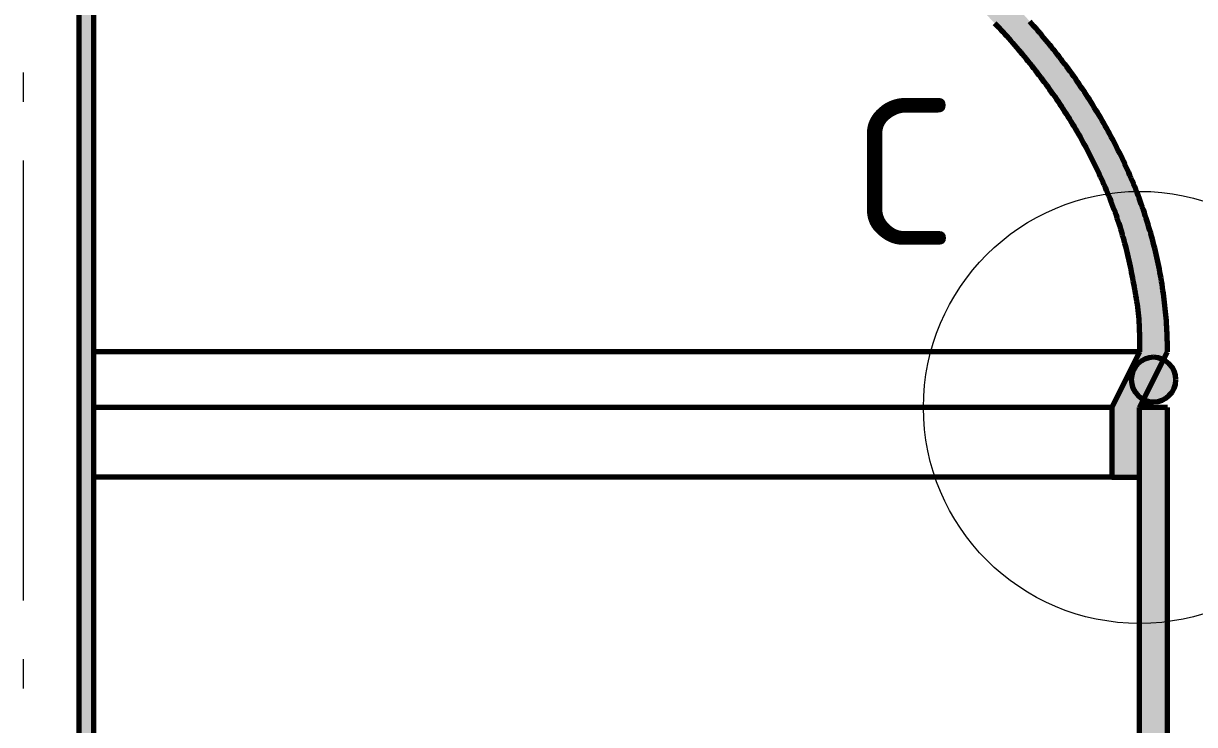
# Model space of a CAD drawing. Header units: millimetres. Extents: x 0 to 2382, y 0 to 420.
# Drawn here: x 764 to 803.92, y 260.74 to 284.65 of the extents above; entities that cross this region are included whole.
import ezdxf
from ezdxf.enums import TextEntityAlignment as Align

# ---------------------------------------------------------------- set-up
doc = ezdxf.new("R2010")
doc.units = ezdxf.units.MM
doc.linetypes.add('IRAM-F-TRAZO-PUNTO', pattern=[20, 15, -2, 1, -2])
for name, color, linetype, lineweight in [('01-VISIBLE', 7, 'CONTINUOUS', 70), ('03-EJE', 1, 'IRAM-F-TRAZO-PUNTO', 18), ('04-COTA', 3, 'CONTINUOUS', 18), ('05-RAYADO', 8, 'CONTINUOUS', 18), ('06-TEXTO', 7, 'CONTINUOUS', 25), ('08-FINA', 5, 'CONTINUOUS', 18)]:
    doc.layers.add(name, color=color, linetype=linetype, lineweight=lineweight)
doc.styles.add('ISO3098', font='isocpeur.ttf')
doc.dimstyles.new('FLAMA-IRAM', dxfattribs={"dimtxt": 3.5, "dimasz": 3.5, "dimexe": 2, "dimexo": 1.5, "dimgap": 1, "dimtad": 1, "dimdec": 1, "dimtxsty": 'ISO3098', "dimblk": 'IRAM_FLECHA', "dimblk1": 'IRAM_FLECHA', "dimblk2": 'IRAM_FLECHA', "dimcen": 2.5, "dimclrd": 256, "dimclre": 256, "dimclrt": 256, "dimazin": 3, "dimtfac": 1, "dimtmove": 0, "dimatfit": 3, "dimlwd": 18, "dimlwe": 18})

# ---------------------------------------------------------------- blocks, each defined once
blk = doc.blocks.new('IRAM_FLECHA')
blk.add_solid([(0, 0), (-1, 0.125), (-1, -0.125)])

msp = doc.modelspace()

# ---------------------------------------------------------------- hatches: boundary and pattern name
at = {"layer": '05-RAYADO'}
h = msp.add_hatch(color=7, dxfattribs=at)
h.dxf.hatch_style = 1
h.paths.add_polyline_path([(765.9, 300.788), (766.4, 300.788), (766.4, 115.922), (765.9, 115.922)])
h = msp.add_hatch(color=7, dxfattribs=at)
h.dxf.hatch_style = 1
h.paths.add_polyline_path([(802.05, 271.552), (802.05, 269.177), (801.1, 269.177), (801.1, 271.552), (802.05, 273.452), (802.05, 273.553), (802.049, 273.654), (802.049, 273.755), (802.047, 273.857), (802.046, 273.958), (802.043, 274.059), (802.041, 274.16), (802.037, 274.261), (802.032, 274.362), (802.027, 274.463), (802.02, 274.564), (802.012, 274.665), (802.003, 274.766), (801.992, 274.866), (801.979, 274.967), (801.964, 275.067), (801.949, 275.167), (801.932, 275.267), (801.915, 275.367), (801.898, 275.466), (801.88, 275.566), (801.862, 275.665), (801.843, 275.765), (801.825, 275.864), (801.806, 275.964), (801.786, 276.063), (801.766, 276.162), (801.746, 276.261), (801.725, 276.36), (801.704, 276.459), (801.683, 276.558), (801.66, 276.657), (801.638, 276.756), (801.615, 276.854), (801.591, 276.953), (801.566, 277.051), (801.541, 277.149), (801.515, 277.247), (801.489, 277.344), (801.461, 277.442), (801.433, 277.539), (801.404, 277.636), (801.374, 277.732), (801.343, 277.829), (801.311, 277.925), (801.279, 278.021), (801.246, 278.116), (801.212, 278.212), (801.177, 278.307), (801.142, 278.402), (801.106, 278.496), (801.069, 278.59), (801.032, 278.684), (800.994, 278.778), (800.955, 278.872), (800.915, 278.965), (800.875, 279.058), (800.835, 279.15), (800.794, 279.243), (800.752, 279.335), (800.71, 279.427), (800.668, 279.519), (800.625, 279.611), (800.581, 279.702), (800.537, 279.793), (800.492, 279.884), (800.447, 279.974), (800.402, 280.065), (800.356, 280.155), (800.309, 280.245), (800.262, 280.334), (800.214, 280.424), (800.166, 280.513), (800.117, 280.601), (800.068, 280.69), (800.019, 280.778), (799.969, 280.866), (799.918, 280.953), (799.867, 281.041), (799.815, 281.128), (799.763, 281.214), (799.71, 281.301), (799.657, 281.387), (799.603, 281.473), (799.549, 281.558), (799.494, 281.643), (799.439, 281.728), (799.383, 281.813), (799.327, 281.897), (799.271, 281.981), (799.214, 282.064), (799.156, 282.148), (799.098, 282.231), (799.04, 282.313), (798.981, 282.396), (798.922, 282.478), (798.862, 282.559), (798.802, 282.641), (798.742, 282.722), (798.681, 282.803), (798.62, 282.883), (798.558, 282.964), (798.496, 283.044), (798.434, 283.123), (798.371, 283.203), (798.308, 283.282), (798.244, 283.36), (798.18, 283.439), (798.116, 283.517), (798.051, 283.595), (797.986, 283.672), (797.921, 283.75), (797.855, 283.827), (797.789, 283.903), (797.722, 283.979), (797.656, 284.055), (797.589, 284.131), (797.521, 284.207), (797.453, 284.282), (797.385, 284.357), (797.317, 284.431), (797.248, 284.505), (797.179, 284.579), (797.109, 284.653), (797.04, 284.726), (796.969, 284.799), (796.899, 284.872), (796.828, 284.944), (796.757, 285.016), (796.686, 285.088), (796.614, 285.16), (796.542, 285.231), (796.47, 285.302), (796.398, 285.372), (796.325, 285.443), (796.252, 285.513), (796.179, 285.582), (796.105, 285.652), (796.031, 285.721), (795.957, 285.79), (795.882, 285.858), (795.808, 285.926), (795.733, 285.994), (795.657, 286.062), (795.582, 286.129), (795.506, 286.196), (795.43, 286.263), (795.354, 286.33), (795.277, 286.396), (795.201, 286.462), (795.124, 286.528), (795.046, 286.593), (794.969, 286.658), (794.891, 286.723), (794.813, 286.787), (794.735, 286.852), (794.657, 286.916), (794.578, 286.979), (794.499, 287.043), (794.42, 287.106), (794.341, 287.169), (794.261, 287.231), (794.181, 287.293), (794.101, 287.355), (794.021, 287.417), (793.941, 287.479), (793.86, 287.54), (793.779, 287.601), (793.698, 287.661), (793.617, 287.722), (793.536, 287.782), (793.454, 287.842), (793.372, 287.901), (793.29, 287.96), (793.208, 288.019), (793.126, 288.078), (793.043, 288.137), (792.96, 288.195), (792.877, 288.253), (792.794, 288.311), (792.711, 288.368), (792.627, 288.425), (792.544, 288.482), (792.46, 288.539), (792.376, 288.595), (792.292, 288.651), (792.207, 288.707), (792.123, 288.763), (792.038, 288.818), (791.953, 288.873), (791.868, 288.928), (791.783, 288.982), (791.697, 289.037), (791.612, 289.091), (791.526, 289.145), (791.44, 289.198), (791.354, 289.252), (791.268, 289.305), (791.182, 289.357), (791.095, 289.41), (791.009, 289.462), (790.922, 289.514), (790.835, 289.566), (790.748, 289.618), (790.661, 289.669), (790.574, 289.72), (790.486, 289.771), (790.398, 289.822), (790.311, 289.872), (790.223, 289.922), (790.135, 289.972), (790.046, 290.022), (789.958, 290.071), (789.87, 290.12), (789.781, 290.169), (789.692, 290.218), (789.604, 290.266), (789.515, 290.314), (789.425, 290.362), (789.336, 290.41), (789.247, 290.457), (789.157, 290.505), (789.068, 290.552), (788.978, 290.599), (788.888, 290.645), (788.798, 290.691), (788.708, 290.738), (788.618, 290.783), (788.528, 290.829), (788.437, 290.874), (788.347, 290.92), (788.256, 290.965), (788.165, 291.009), (788.074, 291.054), (787.983, 291.098), (787.892, 291.142), (787.801, 291.186), (787.71, 291.23), (787.618, 291.273), (787.527, 291.316), (787.435, 291.359), (787.343, 291.402), (787.251, 291.444), (787.16, 291.486), (787.068, 291.529), (786.975, 291.57), (786.883, 291.612), (786.791, 291.653), (786.698, 291.695), (786.606, 291.735), (786.513, 291.776), (786.42, 291.817), (786.328, 291.857), (786.235, 291.897), (786.142, 291.937), (786.049, 291.977), (785.955, 292.016), (785.862, 292.055), (785.769, 292.094), (785.675, 292.133), (785.582, 292.172), (785.488, 292.21), (785.394, 292.248), (785.301, 292.286), (785.207, 292.324), (785.113, 292.362), (785.019, 292.399), (784.925, 292.436), (784.83, 292.473), (784.736, 292.51), (784.642, 292.546), (784.547, 292.583), (784.453, 292.619), (784.358, 292.655), (784.263, 292.69), (784.169, 292.726), (784.074, 292.761), (783.979, 292.796), (783.884, 292.831), (783.789, 292.866), (783.694, 292.9), (783.599, 292.935), (783.503, 292.969), (783.408, 293.003), (783.313, 293.036), (783.217, 293.07), (783.121, 293.103), (783.026, 293.136), (782.93, 293.169), (782.834, 293.202), (782.739, 293.234), (782.643, 293.267), (782.547, 293.299), (782.451, 293.331), (782.355, 293.362), (782.258, 293.394), (782.162, 293.425), (782.066, 293.456), (781.97, 293.487), (781.873, 293.518), (781.777, 293.549), (781.68, 293.579), (781.584, 293.609), (781.487, 293.639), (781.39, 293.669), (781.293, 293.699), (781.197, 293.728), (781.1, 293.757), (781.003, 293.786), (780.906, 293.815), (780.809, 293.844), (780.712, 293.872), (780.614, 293.9), (780.517, 293.929), (780.42, 293.956), (780.323, 293.984), (780.225, 294.012), (780.128, 294.039), (780.03, 294.066), (779.933, 294.093), (779.835, 294.12), (779.738, 294.146), (779.64, 294.173), (779.542, 294.199), (779.444, 294.225), (779.347, 294.251), (779.249, 294.277), (779.151, 294.302), (779.053, 294.327), (778.955, 294.353), (778.857, 294.378), (778.759, 294.402), (778.66, 294.427), (778.562, 294.451), (778.464, 294.476), (778.366, 294.5), (778.267, 294.523), (778.169, 294.547), (778.071, 294.571), (777.972, 294.594), (777.874, 294.617), (777.775, 294.64), (777.676, 294.663), (777.578, 294.685), (777.479, 294.708), (777.38, 294.73), (777.282, 294.752), (777.183, 294.774), (777.084, 294.796), (776.985, 294.817), (776.886, 294.839), (776.787, 294.86), (776.688, 294.881), (776.589, 294.902), (776.49, 294.922), (776.391, 294.943), (776.292, 294.963), (776.193, 294.983), (776.094, 295.003), (775.994, 295.023), (775.895, 295.043), (775.796, 295.062), (775.696, 295.081), (775.597, 295.1), (775.498, 295.119), (775.398, 295.138), (775.299, 295.157), (775.199, 295.175), (775.1, 295.193), (775, 295.211), (774.9, 295.229), (774.801, 295.247), (774.701, 295.264), (774.601, 295.282), (774.502, 295.299), (774.402, 295.316), (774.302, 295.333), (774.202, 295.349), (774.103, 295.366), (774.003, 295.382), (773.903, 295.398), (773.803, 295.414), (773.703, 295.43), (773.603, 295.446), (773.503, 295.461), (773.403, 295.477), (773.303, 295.492), (773.203, 295.507), (773.103, 295.522), (773.003, 295.536), (772.902, 295.551), (772.802, 295.565), (772.702, 295.579), (772.602, 295.593), (772.502, 295.607), (772.401, 295.621), (772.301, 295.634), (772.201, 295.648), (772.1, 295.661), (772, 295.674), (772, 296.628), (772.104, 296.615), (772.208, 296.602), (772.312, 296.588), (772.416, 296.575), (772.52, 296.562), (772.624, 296.548), (772.728, 296.535), (772.832, 296.522), (772.936, 296.508), (773.04, 296.495), (773.144, 296.481), (773.248, 296.467), (773.352, 296.454), (773.456, 296.44), (773.56, 296.426), (773.664, 296.412), (773.768, 296.398), (773.872, 296.384), (773.976, 296.37), (774.08, 296.356), (774.183, 296.341), (774.287, 296.326), (774.391, 296.311), (774.495, 296.295), (774.598, 296.279), (774.702, 296.261), (774.805, 296.242), (774.907, 296.22), (775.008, 296.192), (775.109, 296.161), (775.21, 296.133), (775.312, 296.109), (775.414, 296.085), (775.516, 296.063), (775.619, 296.041), (775.721, 296.019), (775.824, 295.998), (775.927, 295.977), (776.03, 295.956), (776.132, 295.935), (776.235, 295.914), (776.338, 295.893), (776.441, 295.872), (776.543, 295.851), (776.646, 295.83), (776.749, 295.809), (776.852, 295.788), (776.954, 295.767), (777.057, 295.746), (777.16, 295.725), (777.263, 295.704), (777.365, 295.683), (777.468, 295.661), (777.571, 295.64), (777.673, 295.618), (777.776, 295.596), (777.878, 295.574), (777.981, 295.552), (778.083, 295.53), (778.186, 295.507), (778.288, 295.484), (778.39, 295.461), (778.493, 295.438), (778.595, 295.414), (778.697, 295.39), (778.799, 295.366), (778.901, 295.342), (779.003, 295.317), (779.105, 295.292), (779.206, 295.267), (779.308, 295.241), (779.41, 295.215), (779.511, 295.189), (779.613, 295.162), (779.714, 295.135), (779.815, 295.108), (779.917, 295.08), (780.018, 295.053), (780.119, 295.025), (780.22, 294.996), (780.321, 294.967), (780.421, 294.938), (780.522, 294.909), (780.623, 294.88), (780.723, 294.85), (780.824, 294.82), (780.924, 294.79), (781.025, 294.76), (781.125, 294.729), (781.225, 294.698), (781.325, 294.667), (781.426, 294.636), (781.526, 294.605), (781.626, 294.574), (781.726, 294.543), (781.826, 294.511), (781.926, 294.479), (782.026, 294.447), (782.126, 294.415), (782.225, 294.383), (782.325, 294.351), (782.425, 294.319), (782.525, 294.286), (782.624, 294.253), (782.724, 294.22), (782.823, 294.187), (782.923, 294.154), (783.022, 294.12), (783.122, 294.087), (783.221, 294.053), (783.32, 294.019), (783.419, 293.985), (783.518, 293.95), (783.617, 293.916), (783.716, 293.881), (783.815, 293.846), (783.914, 293.811), (784.013, 293.776), (784.111, 293.74), (784.21, 293.704), (784.308, 293.668), (784.407, 293.632), (784.505, 293.595), (784.603, 293.558), (784.701, 293.521), (784.799, 293.484), (784.897, 293.447), (784.995, 293.409), (785.093, 293.371), (785.19, 293.333), (785.288, 293.294), (785.386, 293.256), (785.483, 293.217), (785.58, 293.178), (785.677, 293.138), (785.775, 293.099), (785.872, 293.059), (785.968, 293.019), (786.065, 292.978), (786.162, 292.938), (786.259, 292.897), (786.355, 292.856), (786.452, 292.815), (786.548, 292.774), (786.644, 292.732), (786.74, 292.69), (786.836, 292.648), (786.932, 292.606), (787.028, 292.563), (787.124, 292.52), (787.22, 292.477), (787.315, 292.434), (787.411, 292.391), (787.506, 292.347), (787.601, 292.303), (787.696, 292.259), (787.791, 292.215), (787.886, 292.17), (787.981, 292.125), (788.076, 292.08), (788.171, 292.035), (788.265, 291.99), (788.359, 291.944), (788.454, 291.898), (788.548, 291.852), (788.642, 291.806), (788.736, 291.759), (788.83, 291.712), (788.923, 291.665), (789.017, 291.618), (789.111, 291.57), (789.204, 291.522), (789.297, 291.474), (789.39, 291.426), (789.483, 291.378), (789.576, 291.329), (789.669, 291.28), (789.761, 291.23), (789.854, 291.181), (789.946, 291.131), (790.038, 291.081), (790.13, 291.031), (790.222, 290.98), (790.314, 290.93), (790.406, 290.879), (790.497, 290.827), (790.588, 290.776), (790.68, 290.724), (790.771, 290.672), (790.862, 290.62), (790.952, 290.567), (791.043, 290.514), (791.133, 290.461), (791.224, 290.408), (791.314, 290.355), (791.404, 290.301), (791.494, 290.247), (791.583, 290.192), (791.673, 290.138), (791.762, 290.083), (791.852, 290.028), (791.941, 289.972), (792.03, 289.917), (792.118, 289.861), (792.207, 289.805), (792.295, 289.748), (792.384, 289.692), (792.472, 289.635), (792.56, 289.578), (792.647, 289.52), (792.735, 289.462), (792.822, 289.404), (792.909, 289.346), (792.996, 289.288), (793.083, 289.229), (793.17, 289.17), (793.256, 289.11), (793.343, 289.051), (793.429, 288.991), (793.515, 288.931), (793.6, 288.87), (793.686, 288.809), (793.771, 288.748), (793.856, 288.687), (793.941, 288.626), (794.026, 288.564), (794.11, 288.502), (794.195, 288.439), (794.279, 288.377), (794.363, 288.314), (794.446, 288.25), (794.53, 288.187), (794.613, 288.123), (794.696, 288.059), (794.779, 287.995), (794.861, 287.93), (794.944, 287.865), (795.026, 287.8), (795.108, 287.734), (795.189, 287.668), (795.271, 287.602), (795.352, 287.536), (795.433, 287.469), (795.514, 287.402), (795.594, 287.335), (795.674, 287.268), (795.754, 287.2), (795.834, 287.132), (795.913, 287.063), (795.993, 286.994), (796.072, 286.925), (796.15, 286.856), (796.229, 286.786), (796.307, 286.717), (796.385, 286.646), (796.462, 286.576), (796.54, 286.505), (796.617, 286.434), (796.694, 286.362), (796.77, 286.291), (796.846, 286.219), (796.922, 286.146), (796.998, 286.074), (797.073, 286.001), (797.148, 285.928), (797.223, 285.854), (797.298, 285.78), (797.372, 285.706), (797.446, 285.632), (797.519, 285.557), (797.592, 285.482), (797.665, 285.406), (797.738, 285.331), (797.81, 285.255), (797.882, 285.178), (797.954, 285.102), (798.025, 285.025), (798.096, 284.948), (798.167, 284.87), (798.237, 284.792), (798.307, 284.714), (798.376, 284.636), (798.445, 284.557), (798.514, 284.478), (798.583, 284.398), (798.651, 284.319), (798.719, 284.239), (798.786, 284.158), (798.853, 284.078), (798.92, 283.997), (798.986, 283.915), (799.052, 283.834), (799.117, 283.752), (799.183, 283.67), (799.247, 283.587), (799.312, 283.504), (799.375, 283.421), (799.439, 283.338), (799.502, 283.254), (799.565, 283.17), (799.627, 283.085), (799.689, 283.001), (799.75, 282.915), (799.811, 282.83), (799.872, 282.745), (799.932, 282.659), (799.991, 282.572), (800.05, 282.486), (800.109, 282.399), (800.167, 282.312), (800.225, 282.224), (800.283, 282.136), (800.339, 282.048), (800.396, 281.96), (800.452, 281.871), (800.507, 281.782), (800.562, 281.693), (800.617, 281.603), (800.671, 281.513), (800.724, 281.423), (800.777, 281.332), (800.829, 281.242), (800.881, 281.15), (800.933, 281.059), (800.984, 280.967), (801.034, 280.875), (801.084, 280.783), (801.133, 280.691), (801.182, 280.598), (801.23, 280.505), (801.278, 280.411), (801.325, 280.317), (801.371, 280.223), (801.417, 280.129), (801.463, 280.035), (801.508, 279.94), (801.552, 279.845), (801.595, 279.749), (801.639, 279.654), (801.681, 279.558), (801.723, 279.462), (801.764, 279.365), (801.805, 279.269), (801.845, 279.172), (801.885, 279.075), (801.923, 278.977), (801.962, 278.88), (801.999, 278.782), (802.036, 278.684), (802.073, 278.585), (802.108, 278.487), (802.143, 278.388), (802.178, 278.289), (802.212, 278.189), (802.245, 278.09), (802.277, 277.99), (802.309, 277.89), (802.34, 277.79), (802.37, 277.69), (802.4, 277.589), (802.429, 277.488), (802.458, 277.387), (802.485, 277.286), (802.512, 277.185), (802.539, 277.083), (802.564, 276.982), (802.589, 276.88), (802.613, 276.778), (802.637, 276.676), (802.659, 276.573), (802.682, 276.471), (802.703, 276.368), (802.724, 276.265), (802.743, 276.162), (802.763, 276.059), (802.781, 275.956), (802.799, 275.853), (802.816, 275.749), (802.832, 275.646), (802.848, 275.542), (802.863, 275.438), (802.877, 275.334), (802.89, 275.23), (802.903, 275.126), (802.914, 275.022), (802.925, 274.917), (802.936, 274.813), (802.945, 274.709), (802.954, 274.604), (802.962, 274.5), (802.969, 274.395), (802.976, 274.29), (802.981, 274.186), (802.986, 274.081), (802.991, 273.976), (802.994, 273.871), (802.997, 273.766), (802.998, 273.662), (803, 273.557), (803, 273.452)])
h = msp.add_hatch(color=7, dxfattribs=at)
h.dxf.hatch_style = 1
h.paths.add_polyline_path([(803.285, 272.502), (803.284, 272.462), (803.281, 272.422), (803.275, 272.382), (803.268, 272.342), (803.259, 272.303), (803.247, 272.265), (803.234, 272.227), (803.218, 272.19), (803.201, 272.154), (803.182, 272.119), (803.16, 272.085), (803.137, 272.052), (803.113, 272.02), (803.087, 271.99), (803.059, 271.961), (803.03, 271.933), (802.999, 271.908), (802.967, 271.883), (802.934, 271.861), (802.899, 271.84), (802.864, 271.821), (802.827, 271.805), (802.79, 271.79), (802.752, 271.777), (802.714, 271.766), (802.674, 271.757), (802.635, 271.75), (802.595, 271.745), (802.555, 271.742), (802.515, 271.742), (802.475, 271.743), (802.435, 271.747), (802.395, 271.753), (802.356, 271.761), (802.317, 271.771), (802.279, 271.783), (802.241, 271.797), (802.204, 271.813), (802.168, 271.831), (802.133, 271.85), (802.1, 271.872), (802.067, 271.895), (802.036, 271.92), (802.006, 271.947), (801.977, 271.975), (801.95, 272.005), (801.925, 272.036), (801.901, 272.068), (801.879, 272.102), (801.859, 272.136), (801.84, 272.172), (801.824, 272.209), (801.809, 272.246), (801.797, 272.284), (801.786, 272.323), (801.778, 272.362), (801.772, 272.402), (801.767, 272.442), (801.765, 272.482), (801.765, 272.522), (801.767, 272.562), (801.772, 272.602), (801.778, 272.641), (801.786, 272.681), (801.797, 272.719), (801.809, 272.758), (801.824, 272.795), (801.84, 272.832), (801.859, 272.867), (801.879, 272.902), (801.901, 272.935), (801.925, 272.968), (801.95, 272.999), (801.977, 273.028), (802.006, 273.057), (802.036, 273.083), (802.067, 273.108), (802.1, 273.132), (802.133, 273.153), (802.168, 273.173), (802.204, 273.191), (802.241, 273.207), (802.279, 273.221), (802.317, 273.233), (802.356, 273.243), (802.395, 273.251), (802.435, 273.256), (802.475, 273.26), (802.515, 273.262), (802.555, 273.261), (802.595, 273.259), (802.635, 273.254), (802.674, 273.247), (802.714, 273.238), (802.752, 273.227), (802.79, 273.214), (802.827, 273.199), (802.864, 273.182), (802.899, 273.163), (802.934, 273.143), (802.967, 273.12), (802.999, 273.096), (803.03, 273.07), (803.059, 273.043), (803.087, 273.014), (803.113, 272.983), (803.137, 272.952), (803.16, 272.919), (803.182, 272.885), (803.201, 272.849), (803.218, 272.813), (803.234, 272.776), (803.247, 272.739), (803.259, 272.7), (803.268, 272.661), (803.275, 272.622), (803.281, 272.582), (803.284, 272.542)])
h = msp.add_hatch(color=7, dxfattribs=at)
h.dxf.hatch_style = 1
h.paths.add_polyline_path([(802.05, 271.552), (803, 271.552), (803, 135.552), (802.05, 135.552)])

# ---------------------------------------------------------------- linework, layer by layer
at = {"layer": '01-VISIBLE'}
for p, q in [((765.9, 115.922), (765.9, 300.788)), ((766.4, 115.922), (766.4, 300.788)), ((802.05, 273.452), (801.1, 271.552)), ((802.05, 271.552), (803, 273.452)), ((801.1, 271.552), (801.1, 269.177)), ((803, 271.552), (802.05, 271.552)), ((802.05, 135.552), (802.05, 271.552)), ((802.05, 269.177), (802.05, 271.552)), ((803, 135.552), (803, 271.552)), ((801.1, 269.177), (802.05, 269.177))]:
    msp.add_line(p, q, dxfattribs=at)
for points in [[(803, 273.452), (803, 273.557), (802.998, 273.662), (802.997, 273.766), (802.994, 273.871), (802.991, 273.976), (802.986, 274.081), (802.981, 274.186), (802.976, 274.29), (802.969, 274.395), (802.962, 274.5), (802.954, 274.604), (802.945, 274.709), (802.936, 274.813), (802.925, 274.917), (802.914, 275.022), (802.903, 275.126), (802.89, 275.23), (802.877, 275.334), (802.863, 275.438), (802.848, 275.542), (802.832, 275.646), (802.816, 275.749), (802.799, 275.853), (802.781, 275.956), (802.763, 276.059), (802.743, 276.162), (802.724, 276.265), (802.703, 276.368), (802.682, 276.471), (802.659, 276.573), (802.637, 276.676), (802.613, 276.778), (802.589, 276.88), (802.564, 276.982), (802.539, 277.083), (802.512, 277.185), (802.485, 277.286), (802.458, 277.387), (802.429, 277.488), (802.4, 277.589), (802.37, 277.69), (802.34, 277.79), (802.309, 277.89), (802.277, 277.99), (802.245, 278.09), (802.212, 278.189), (802.178, 278.289), (802.143, 278.388), (802.108, 278.487), (802.073, 278.585), (802.036, 278.684), (801.999, 278.782), (801.962, 278.88), (801.923, 278.977), (801.885, 279.075), (801.845, 279.172), (801.805, 279.269), (801.764, 279.365), (801.723, 279.462), (801.681, 279.558), (801.639, 279.654), (801.595, 279.749), (801.552, 279.845), (801.508, 279.94), (801.463, 280.035), (801.417, 280.129), (801.371, 280.223), (801.325, 280.317), (801.278, 280.411), (801.23, 280.505), (801.182, 280.598), (801.133, 280.691), (801.084, 280.783), (801.034, 280.875), (800.984, 280.967), (800.933, 281.059), (800.881, 281.15), (800.829, 281.242), (800.777, 281.332), (800.724, 281.423), (800.671, 281.513), (800.617, 281.603), (800.562, 281.693), (800.507, 281.782), (800.452, 281.871), (800.396, 281.96), (800.339, 282.048), (800.283, 282.136), (800.225, 282.224), (800.167, 282.312), (800.109, 282.399), (800.05, 282.486), (799.991, 282.572), (799.932, 282.659), (799.872, 282.745), (799.811, 282.83), (799.75, 282.915), (799.689, 283.001), (799.627, 283.085), (799.565, 283.17), (799.502, 283.254), (799.439, 283.338), (799.375, 283.421), (799.312, 283.504), (799.247, 283.587), (799.183, 283.67), (799.117, 283.752), (799.052, 283.834), (798.986, 283.915), (798.92, 283.997), (798.853, 284.078), (798.786, 284.158), (798.719, 284.239), (798.651, 284.319), (798.583, 284.398), (798.514, 284.478), (798.445, 284.557), (798.376, 284.636), (798.307, 284.714)], [(797.109, 284.653), (797.179, 284.579), (797.248, 284.505), (797.317, 284.431), (797.385, 284.357), (797.453, 284.282), (797.521, 284.207), (797.589, 284.131), (797.656, 284.055), (797.722, 283.979), (797.789, 283.903), (797.855, 283.827), (797.921, 283.75), (797.986, 283.672), (798.051, 283.595), (798.116, 283.517), (798.18, 283.439), (798.244, 283.36), (798.308, 283.282), (798.371, 283.203), (798.434, 283.123), (798.496, 283.044), (798.558, 282.964), (798.62, 282.883), (798.681, 282.803), (798.742, 282.722), (798.802, 282.641), (798.862, 282.559), (798.922, 282.478), (798.981, 282.396), (799.04, 282.313), (799.098, 282.231), (799.156, 282.148), (799.214, 282.064), (799.271, 281.981), (799.327, 281.897), (799.383, 281.813), (799.439, 281.728), (799.494, 281.643), (799.549, 281.558), (799.603, 281.473), (799.657, 281.387), (799.71, 281.301), (799.763, 281.214), (799.815, 281.128), (799.867, 281.041), (799.918, 280.953), (799.969, 280.866), (800.019, 280.778), (800.068, 280.69), (800.117, 280.601), (800.166, 280.513), (800.214, 280.424), (800.262, 280.334), (800.309, 280.245), (800.356, 280.155), (800.402, 280.065), (800.447, 279.974), (800.492, 279.884), (800.537, 279.793), (800.581, 279.702), (800.625, 279.611), (800.668, 279.519), (800.71, 279.427), (800.752, 279.335), (800.794, 279.243), (800.835, 279.15), (800.875, 279.058), (800.915, 278.965), (800.955, 278.872), (800.994, 278.778), (801.032, 278.684), (801.069, 278.59), (801.106, 278.496), (801.142, 278.402), (801.177, 278.307), (801.212, 278.212), (801.246, 278.116), (801.279, 278.021), (801.311, 277.925), (801.343, 277.829), (801.374, 277.732), (801.404, 277.636), (801.433, 277.539), (801.461, 277.442), (801.489, 277.344), (801.515, 277.247), (801.541, 277.149), (801.566, 277.051), (801.591, 276.953), (801.615, 276.854), (801.638, 276.756), (801.66, 276.657), (801.683, 276.558), (801.704, 276.459), (801.725, 276.36), (801.746, 276.261), (801.766, 276.162), (801.786, 276.063), (801.806, 275.964), (801.825, 275.864), (801.843, 275.765), (801.862, 275.665), (801.88, 275.566), (801.898, 275.466), (801.915, 275.367), (801.932, 275.267), (801.949, 275.167), (801.964, 275.067), (801.979, 274.967), (801.992, 274.866), (802.003, 274.766), (802.012, 274.665), (802.02, 274.564), (802.027, 274.463), (802.032, 274.362), (802.037, 274.261), (802.041, 274.16), (802.043, 274.059), (802.046, 273.958), (802.047, 273.857), (802.049, 273.755), (802.049, 273.654), (802.05, 273.553), (802.05, 273.452)], [(802.05, 273.452), (801.961, 273.452), (801.872, 273.452), (801.783, 273.452), (801.693, 273.452), (801.604, 273.452), (801.515, 273.452), (801.426, 273.452), (801.337, 273.452), (801.248, 273.452), (801.159, 273.452), (801.07, 273.452), (800.981, 273.452), (800.891, 273.452), (800.802, 273.452), (800.713, 273.452), (800.624, 273.452), (800.535, 273.452), (800.446, 273.452), (800.357, 273.452), (800.268, 273.452), (800.178, 273.452), (800.089, 273.452), (800, 273.452), (799.911, 273.452), (799.822, 273.452), (799.733, 273.452), (799.644, 273.452), (799.554, 273.452), (799.465, 273.452), (799.376, 273.452), (799.287, 273.452), (799.198, 273.452), (799.109, 273.452), (799.02, 273.452), (798.931, 273.452), (798.841, 273.452), (798.752, 273.452), (798.663, 273.452), (798.574, 273.452), (798.485, 273.452), (798.396, 273.452), (798.307, 273.452), (798.218, 273.452), (798.129, 273.452), (798.039, 273.452), (797.95, 273.452), (797.861, 273.452), (797.772, 273.452), (797.683, 273.452), (797.594, 273.452), (797.505, 273.452), (797.415, 273.452), (797.326, 273.452), (797.237, 273.452), (797.148, 273.452), (797.059, 273.452), (796.97, 273.452), (796.881, 273.452), (796.792, 273.452), (796.702, 273.452), (796.613, 273.452), (796.524, 273.452), (796.435, 273.452), (796.346, 273.452), (796.257, 273.452), (796.168, 273.452), (796.079, 273.452), (795.99, 273.452), (795.9, 273.452), (795.811, 273.452), (795.722, 273.452), (795.633, 273.452), (795.544, 273.452), (795.455, 273.452), (795.366, 273.452), (795.276, 273.452), (795.187, 273.452), (795.098, 273.452), (795.009, 273.452), (794.92, 273.452), (794.831, 273.452), (794.742, 273.452), (794.653, 273.452), (794.563, 273.452), (794.474, 273.452), (794.385, 273.452), (794.296, 273.452), (794.207, 273.452), (794.118, 273.452), (794.029, 273.452), (793.94, 273.452), (793.851, 273.452), (793.761, 273.452), (793.672, 273.452), (793.583, 273.452), (793.494, 273.452), (793.405, 273.452), (793.316, 273.452), (793.227, 273.452), (793.138, 273.452), (793.048, 273.452), (792.959, 273.452), (792.87, 273.452), (792.781, 273.452), (792.692, 273.452), (792.603, 273.452), (792.514, 273.452), (792.424, 273.452), (792.335, 273.452), (792.246, 273.452), (792.157, 273.452), (792.068, 273.452), (791.979, 273.452), (791.89, 273.452), (791.801, 273.452), (791.712, 273.452), (791.622, 273.452), (791.533, 273.452), (791.444, 273.452), (791.355, 273.452), (791.266, 273.452), (791.177, 273.452), (791.088, 273.452), (790.999, 273.452), (790.909, 273.452), (790.82, 273.452), (790.731, 273.452), (790.642, 273.452), (790.553, 273.452), (790.464, 273.452), (790.375, 273.452), (790.285, 273.452), (790.196, 273.452), (790.107, 273.452), (790.018, 273.452), (789.929, 273.452), (789.84, 273.452), (789.751, 273.452), (789.662, 273.452), (789.572, 273.452), (789.483, 273.452), (789.394, 273.452), (789.305, 273.452), (789.216, 273.452), (789.127, 273.452), (789.038, 273.452), (788.949, 273.452), (788.86, 273.452), (788.77, 273.452), (788.681, 273.452), (788.592, 273.452), (788.503, 273.452), (788.414, 273.452), (788.325, 273.452), (788.236, 273.452), (788.147, 273.452), (788.057, 273.452), (787.968, 273.452), (787.879, 273.452), (787.79, 273.452), (787.701, 273.452), (787.612, 273.452), (787.523, 273.452), (787.433, 273.452), (787.344, 273.452), (787.255, 273.452), (787.166, 273.452), (787.077, 273.452), (786.988, 273.452), (786.899, 273.452), (786.81, 273.452), (786.721, 273.452), (786.631, 273.452), (786.542, 273.452), (786.453, 273.452), (786.364, 273.452), (786.275, 273.452), (786.186, 273.452), (786.097, 273.452), (786.008, 273.452), (785.918, 273.452), (785.829, 273.452), (785.74, 273.452), (785.651, 273.452), (785.562, 273.452), (785.473, 273.452), (785.384, 273.452), (785.294, 273.452), (785.205, 273.452), (785.116, 273.452), (785.027, 273.452), (784.938, 273.452), (784.849, 273.452), (784.76, 273.452), (784.671, 273.452), (784.582, 273.452), (784.492, 273.452), (784.403, 273.452), (784.314, 273.452), (784.225, 273.452), (784.136, 273.452), (784.047, 273.452), (783.958, 273.452), (783.869, 273.452), (783.779, 273.452), (783.69, 273.452), (783.601, 273.452), (783.512, 273.452), (783.423, 273.452), (783.334, 273.452), (783.245, 273.452), (783.155, 273.452), (783.066, 273.452), (782.977, 273.452), (782.888, 273.452), (782.799, 273.452), (782.71, 273.452), (782.621, 273.452), (782.532, 273.452), (782.442, 273.452), (782.353, 273.452), (782.264, 273.452), (782.175, 273.452), (782.086, 273.452), (781.997, 273.452), (781.908, 273.452), (781.819, 273.452), (781.73, 273.452), (781.64, 273.452), (781.551, 273.452), (781.462, 273.452), (781.373, 273.452), (781.284, 273.452), (781.195, 273.452), (781.106, 273.452), (781.016, 273.452), (780.927, 273.452), (780.838, 273.452), (780.749, 273.452), (780.66, 273.452), (780.571, 273.452), (780.482, 273.452), (780.393, 273.452), (780.303, 273.452), (780.214, 273.452), (780.125, 273.452), (780.036, 273.452), (779.947, 273.452), (779.858, 273.452), (779.769, 273.452), (779.68, 273.452), (779.591, 273.452), (779.501, 273.452), (779.412, 273.452), (779.323, 273.452), (779.234, 273.452), (779.145, 273.452), (779.056, 273.452), (778.967, 273.452), (778.878, 273.452), (778.788, 273.452), (778.699, 273.452), (778.61, 273.452), (778.521, 273.452), (778.432, 273.452), (778.343, 273.452), (778.254, 273.452), (778.164, 273.452), (778.075, 273.452), (777.986, 273.452), (777.897, 273.452), (777.808, 273.452), (777.719, 273.452), (777.63, 273.452), (777.541, 273.452), (777.452, 273.452), (777.362, 273.452), (777.273, 273.452), (777.184, 273.452), (777.095, 273.452), (777.006, 273.452), (776.917, 273.452), (776.828, 273.452), (776.739, 273.452), (776.649, 273.452), (776.56, 273.452), (776.471, 273.452), (776.382, 273.452), (776.293, 273.452), (776.204, 273.452), (776.115, 273.452), (776.025, 273.452), (775.936, 273.452), (775.847, 273.452), (775.758, 273.452), (775.669, 273.452), (775.58, 273.452), (775.491, 273.452), (775.402, 273.452), (775.312, 273.452), (775.223, 273.452), (775.134, 273.452), (775.045, 273.452), (774.956, 273.452), (774.867, 273.452), (774.778, 273.452), (774.689, 273.452), (774.6, 273.452), (774.51, 273.452), (774.421, 273.452), (774.332, 273.452), (774.243, 273.452), (774.154, 273.452), (774.065, 273.452), (773.976, 273.452), (773.886, 273.452), (773.797, 273.452), (773.708, 273.452), (773.619, 273.452), (773.53, 273.452), (773.441, 273.452), (773.352, 273.452), (773.263, 273.452), (773.173, 273.452), (773.084, 273.452), (772.995, 273.452), (772.906, 273.452), (772.817, 273.452), (772.728, 273.452), (772.639, 273.452), (772.55, 273.452), (772.461, 273.452), (772.371, 273.452), (772.282, 273.452), (772.193, 273.452), (772.104, 273.452), (772.015, 273.452), (771.926, 273.452), (771.837, 273.452), (771.747, 273.452), (771.658, 273.452), (771.569, 273.452), (771.48, 273.452), (771.391, 273.452), (771.302, 273.452), (771.213, 273.452), (771.124, 273.452), (771.034, 273.452), (770.945, 273.452), (770.856, 273.452), (770.767, 273.452), (770.678, 273.452), (770.589, 273.452), (770.5, 273.452), (770.411, 273.452), (770.322, 273.452), (770.232, 273.452), (770.143, 273.452), (770.054, 273.452), (769.965, 273.452), (769.876, 273.452), (769.787, 273.452), (769.698, 273.452), (769.609, 273.452), (769.519, 273.452), (769.43, 273.452), (769.341, 273.452), (769.252, 273.452), (769.163, 273.452), (769.074, 273.452), (768.985, 273.452), (768.895, 273.452), (768.806, 273.452), (768.717, 273.452), (768.628, 273.452), (768.539, 273.452), (768.45, 273.452), (768.361, 273.452), (768.272, 273.452), (768.183, 273.452), (768.093, 273.452), (768.004, 273.452), (767.915, 273.452), (767.826, 273.452), (767.737, 273.452), (767.648, 273.452), (767.559, 273.452), (767.47, 273.452), (767.38, 273.452), (767.291, 273.452), (767.202, 273.452), (767.113, 273.452), (767.024, 273.452), (766.935, 273.452), (766.846, 273.452), (766.756, 273.452), (766.667, 273.452), (766.578, 273.452), (766.489, 273.452), (766.4, 273.452)], [(801.1, 271.552), (801.013, 271.552), (800.927, 271.552), (800.84, 271.552), (800.753, 271.552), (800.666, 271.552), (800.58, 271.552), (800.493, 271.552), (800.406, 271.552), (800.319, 271.552), (800.232, 271.552), (800.146, 271.552), (800.059, 271.552), (799.972, 271.552), (799.885, 271.552), (799.799, 271.552), (799.712, 271.552), (799.625, 271.552), (799.538, 271.552), (799.452, 271.552), (799.365, 271.552), (799.278, 271.552), (799.192, 271.552), (799.105, 271.552), (799.018, 271.552), (798.931, 271.552), (798.845, 271.552), (798.758, 271.552), (798.671, 271.552), (798.584, 271.552), (798.497, 271.552), (798.411, 271.552), (798.324, 271.552), (798.237, 271.552), (798.15, 271.552), (798.064, 271.552), (797.977, 271.552), (797.89, 271.552), (797.803, 271.552), (797.717, 271.552), (797.63, 271.552), (797.543, 271.552), (797.457, 271.552), (797.37, 271.552), (797.283, 271.552), (797.196, 271.552), (797.11, 271.552), (797.023, 271.552), (796.936, 271.552), (796.849, 271.552), (796.763, 271.552), (796.676, 271.552), (796.589, 271.552), (796.502, 271.552), (796.415, 271.552), (796.329, 271.552), (796.242, 271.552), (796.155, 271.552), (796.068, 271.552), (795.982, 271.552), (795.895, 271.552), (795.808, 271.552), (795.721, 271.552), (795.635, 271.552), (795.548, 271.552), (795.461, 271.552), (795.375, 271.552), (795.288, 271.552), (795.201, 271.552), (795.114, 271.552), (795.028, 271.552), (794.941, 271.552), (794.854, 271.552), (794.767, 271.552), (794.681, 271.552), (794.594, 271.552), (794.507, 271.552), (794.42, 271.552), (794.333, 271.552), (794.247, 271.552), (794.16, 271.552), (794.073, 271.552), (793.986, 271.552), (793.9, 271.552), (793.813, 271.552), (793.726, 271.552), (793.639, 271.552), (793.553, 271.552), (793.466, 271.552), (793.379, 271.552), (793.293, 271.552), (793.206, 271.552), (793.119, 271.552), (793.032, 271.552), (792.946, 271.552), (792.859, 271.552), (792.772, 271.552), (792.685, 271.552), (792.599, 271.552), (792.512, 271.552), (792.425, 271.552), (792.338, 271.552), (792.251, 271.552), (792.165, 271.552), (792.078, 271.552), (791.991, 271.552), (791.904, 271.552), (791.818, 271.552), (791.731, 271.552), (791.644, 271.552), (791.558, 271.552), (791.471, 271.552), (791.384, 271.552), (791.297, 271.552), (791.211, 271.552), (791.124, 271.552), (791.037, 271.552), (790.95, 271.552), (790.864, 271.552), (790.777, 271.552), (790.69, 271.552), (790.603, 271.552), (790.516, 271.552), (790.43, 271.552), (790.343, 271.552), (790.256, 271.552), (790.169, 271.552), (790.083, 271.552), (789.996, 271.552), (789.909, 271.552), (789.822, 271.552), (789.736, 271.552), (789.649, 271.552), (789.562, 271.552), (789.476, 271.552), (789.389, 271.552), (789.302, 271.552), (789.215, 271.552), (789.129, 271.552), (789.042, 271.552), (788.955, 271.552), (788.868, 271.552), (788.782, 271.552), (788.695, 271.552), (788.608, 271.552), (788.521, 271.552), (788.434, 271.552), (788.348, 271.552), (788.261, 271.552), (788.174, 271.552), (788.087, 271.552), (788.001, 271.552), (787.914, 271.552), (787.827, 271.552), (787.74, 271.552), (787.654, 271.552), (787.567, 271.552), (787.48, 271.552), (787.394, 271.552), (787.307, 271.552), (787.22, 271.552), (787.133, 271.552), (787.047, 271.552), (786.96, 271.552), (786.873, 271.552), (786.786, 271.552), (786.699, 271.552), (786.613, 271.552), (786.526, 271.552), (786.439, 271.552), (786.352, 271.552), (786.266, 271.552), (786.179, 271.552), (786.092, 271.552), (786.005, 271.552), (785.919, 271.552), (785.832, 271.552), (785.745, 271.552), (785.659, 271.552), (785.572, 271.552), (785.485, 271.552), (785.398, 271.552), (785.312, 271.552), (785.225, 271.552), (785.138, 271.552), (785.051, 271.552), (784.965, 271.552), (784.878, 271.552), (784.791, 271.552), (784.704, 271.552), (784.617, 271.552), (784.531, 271.552), (784.444, 271.552), (784.357, 271.552), (784.27, 271.552), (784.184, 271.552), (784.097, 271.552), (784.01, 271.552), (783.923, 271.552), (783.837, 271.552), (783.75, 271.552), (783.663, 271.552), (783.577, 271.552), (783.49, 271.552), (783.403, 271.552), (783.316, 271.552), (783.23, 271.552), (783.143, 271.552), (783.056, 271.552), (782.969, 271.552), (782.883, 271.552), (782.796, 271.552), (782.709, 271.552), (782.622, 271.552), (782.535, 271.552), (782.449, 271.552), (782.362, 271.552), (782.275, 271.552), (782.188, 271.552), (782.102, 271.552), (782.015, 271.552), (781.928, 271.552), (781.841, 271.552), (781.755, 271.552), (781.668, 271.552), (781.581, 271.552), (781.495, 271.552), (781.408, 271.552), (781.321, 271.552), (781.234, 271.552), (781.148, 271.552), (781.061, 271.552), (780.974, 271.552), (780.887, 271.552), (780.801, 271.552), (780.714, 271.552), (780.627, 271.552), (780.54, 271.552), (780.453, 271.552), (780.367, 271.552), (780.28, 271.552), (780.193, 271.552), (780.106, 271.552), (780.02, 271.552), (779.933, 271.552), (779.846, 271.552), (779.76, 271.552), (779.673, 271.552), (779.586, 271.552), (779.499, 271.552), (779.413, 271.552), (779.326, 271.552), (779.239, 271.552), (779.152, 271.552), (779.066, 271.552), (778.979, 271.552), (778.892, 271.552), (778.805, 271.552), (778.718, 271.552), (778.632, 271.552), (778.545, 271.552), (778.458, 271.552), (778.371, 271.552), (778.285, 271.552), (778.198, 271.552), (778.111, 271.552), (778.024, 271.552), (777.938, 271.552), (777.851, 271.552), (777.764, 271.552), (777.678, 271.552), (777.591, 271.552), (777.504, 271.552), (777.417, 271.552), (777.331, 271.552), (777.244, 271.552), (777.157, 271.552), (777.07, 271.552), (776.984, 271.552), (776.897, 271.552), (776.81, 271.552), (776.723, 271.552), (776.636, 271.552), (776.55, 271.552), (776.463, 271.552), (776.376, 271.552), (776.289, 271.552), (776.203, 271.552), (776.116, 271.552), (776.029, 271.552), (775.942, 271.552), (775.856, 271.552), (775.769, 271.552), (775.682, 271.552), (775.596, 271.552), (775.509, 271.552), (775.422, 271.552), (775.335, 271.552), (775.249, 271.552), (775.162, 271.552), (775.075, 271.552), (774.988, 271.552), (774.901, 271.552), (774.815, 271.552), (774.728, 271.552), (774.641, 271.552), (774.554, 271.552), (774.468, 271.552), (774.381, 271.552), (774.294, 271.552), (774.207, 271.552), (774.121, 271.552), (774.034, 271.552), (773.947, 271.552), (773.861, 271.552), (773.774, 271.552), (773.687, 271.552), (773.6, 271.552), (773.514, 271.552), (773.427, 271.552), (773.34, 271.552), (773.253, 271.552), (773.167, 271.552), (773.08, 271.552), (772.993, 271.552), (772.906, 271.552), (772.819, 271.552), (772.733, 271.552), (772.646, 271.552), (772.559, 271.552), (772.472, 271.552), (772.386, 271.552), (772.299, 271.552), (772.212, 271.552), (772.125, 271.552), (772.039, 271.552), (771.952, 271.552), (771.865, 271.552), (771.779, 271.552), (771.692, 271.552), (771.605, 271.552), (771.518, 271.552), (771.432, 271.552), (771.345, 271.552), (771.258, 271.552), (771.171, 271.552), (771.085, 271.552), (770.998, 271.552), (770.911, 271.552), (770.824, 271.552), (770.737, 271.552), (770.651, 271.552), (770.564, 271.552), (770.477, 271.552), (770.39, 271.552), (770.304, 271.552), (770.217, 271.552), (770.13, 271.552), (770.043, 271.552), (769.957, 271.552), (769.87, 271.552), (769.783, 271.552), (769.697, 271.552), (769.61, 271.552), (769.523, 271.552), (769.436, 271.552), (769.35, 271.552), (769.263, 271.552), (769.176, 271.552), (769.089, 271.552), (769.003, 271.552), (768.916, 271.552), (768.829, 271.552), (768.742, 271.552), (768.655, 271.552), (768.569, 271.552), (768.482, 271.552), (768.395, 271.552), (768.308, 271.552), (768.222, 271.552), (768.135, 271.552), (768.048, 271.552), (767.962, 271.552), (767.875, 271.552), (767.788, 271.552), (767.701, 271.552), (767.615, 271.552), (767.528, 271.552), (767.441, 271.552), (767.354, 271.552), (767.268, 271.552), (767.181, 271.552), (767.094, 271.552), (767.007, 271.552), (766.92, 271.552), (766.834, 271.552), (766.747, 271.552), (766.66, 271.552), (766.573, 271.552), (766.487, 271.552), (766.4, 271.552)], [(802.145, 271.742), (802.208, 271.742), (802.272, 271.742), (802.335, 271.742), (802.398, 271.742), (802.462, 271.742), (802.525, 271.742)], [(801.1, 269.177), (801.013, 269.177), (800.927, 269.177), (800.84, 269.177), (800.753, 269.177), (800.666, 269.177), (800.58, 269.177), (800.493, 269.177), (800.406, 269.177), (800.319, 269.177), (800.232, 269.177), (800.146, 269.177), (800.059, 269.177), (799.972, 269.177), (799.885, 269.177), (799.799, 269.177), (799.712, 269.177), (799.625, 269.177), (799.538, 269.177), (799.452, 269.177), (799.365, 269.177), (799.278, 269.177), (799.192, 269.177), (799.105, 269.177), (799.018, 269.177), (798.931, 269.177), (798.845, 269.177), (798.758, 269.177), (798.671, 269.177), (798.584, 269.177), (798.497, 269.177), (798.411, 269.177), (798.324, 269.177), (798.237, 269.177), (798.15, 269.177), (798.064, 269.177), (797.977, 269.177), (797.89, 269.177), (797.803, 269.177), (797.717, 269.177), (797.63, 269.177), (797.543, 269.177), (797.457, 269.177), (797.37, 269.177), (797.283, 269.177), (797.196, 269.177), (797.11, 269.177), (797.023, 269.177), (796.936, 269.177), (796.849, 269.177), (796.763, 269.177), (796.676, 269.177), (796.589, 269.177), (796.502, 269.177), (796.415, 269.177), (796.329, 269.177), (796.242, 269.177), (796.155, 269.177), (796.068, 269.177), (795.982, 269.177), (795.895, 269.177), (795.808, 269.177), (795.721, 269.177), (795.635, 269.177), (795.548, 269.177), (795.461, 269.177), (795.375, 269.177), (795.288, 269.177), (795.201, 269.177), (795.114, 269.177), (795.028, 269.177), (794.941, 269.177), (794.854, 269.177), (794.767, 269.177), (794.681, 269.177), (794.594, 269.177), (794.507, 269.177), (794.42, 269.177), (794.333, 269.177), (794.247, 269.177), (794.16, 269.177), (794.073, 269.177), (793.986, 269.177), (793.9, 269.177), (793.813, 269.177), (793.726, 269.177), (793.639, 269.177), (793.553, 269.177), (793.466, 269.177), (793.379, 269.177), (793.293, 269.177), (793.206, 269.177), (793.119, 269.177), (793.032, 269.177), (792.946, 269.177), (792.859, 269.177), (792.772, 269.177), (792.685, 269.177), (792.599, 269.177), (792.512, 269.177), (792.425, 269.177), (792.338, 269.177), (792.251, 269.177), (792.165, 269.177), (792.078, 269.177), (791.991, 269.177), (791.904, 269.177), (791.818, 269.177), (791.731, 269.177), (791.644, 269.177), (791.558, 269.177), (791.471, 269.177), (791.384, 269.177), (791.297, 269.177), (791.211, 269.177), (791.124, 269.177), (791.037, 269.177), (790.95, 269.177), (790.864, 269.177), (790.777, 269.177), (790.69, 269.177), (790.603, 269.177), (790.516, 269.177), (790.43, 269.177), (790.343, 269.177), (790.256, 269.177), (790.169, 269.177), (790.083, 269.177), (789.996, 269.177), (789.909, 269.177), (789.822, 269.177), (789.736, 269.177), (789.649, 269.177), (789.562, 269.177), (789.476, 269.177), (789.389, 269.177), (789.302, 269.177), (789.215, 269.177), (789.129, 269.177), (789.042, 269.177), (788.955, 269.177), (788.868, 269.177), (788.782, 269.177), (788.695, 269.177), (788.608, 269.177), (788.521, 269.177), (788.434, 269.177), (788.348, 269.177), (788.261, 269.177), (788.174, 269.177), (788.087, 269.177), (788.001, 269.177), (787.914, 269.177), (787.827, 269.177), (787.74, 269.177), (787.654, 269.177), (787.567, 269.177), (787.48, 269.177), (787.394, 269.177), (787.307, 269.177), (787.22, 269.177), (787.133, 269.177), (787.047, 269.177), (786.96, 269.177), (786.873, 269.177), (786.786, 269.177), (786.699, 269.177), (786.613, 269.177), (786.526, 269.177), (786.439, 269.177), (786.352, 269.177), (786.266, 269.177), (786.179, 269.177), (786.092, 269.177), (786.005, 269.177), (785.919, 269.177), (785.832, 269.177), (785.745, 269.177), (785.659, 269.177), (785.572, 269.177), (785.485, 269.177), (785.398, 269.177), (785.312, 269.177), (785.225, 269.177), (785.138, 269.177), (785.051, 269.177), (784.965, 269.177), (784.878, 269.177), (784.791, 269.177), (784.704, 269.177), (784.617, 269.177), (784.531, 269.177), (784.444, 269.177), (784.357, 269.177), (784.27, 269.177), (784.184, 269.177), (784.097, 269.177), (784.01, 269.177), (783.923, 269.177), (783.837, 269.177), (783.75, 269.177), (783.663, 269.177), (783.577, 269.177), (783.49, 269.177), (783.403, 269.177), (783.316, 269.177), (783.23, 269.177), (783.143, 269.177), (783.056, 269.177), (782.969, 269.177), (782.883, 269.177), (782.796, 269.177), (782.709, 269.177), (782.622, 269.177), (782.535, 269.177), (782.449, 269.177), (782.362, 269.177), (782.275, 269.177), (782.188, 269.177), (782.102, 269.177), (782.015, 269.177), (781.928, 269.177), (781.841, 269.177), (781.755, 269.177), (781.668, 269.177), (781.581, 269.177), (781.495, 269.177), (781.408, 269.177), (781.321, 269.177), (781.234, 269.177), (781.148, 269.177), (781.061, 269.177), (780.974, 269.177), (780.887, 269.177), (780.801, 269.177), (780.714, 269.177), (780.627, 269.177), (780.54, 269.177), (780.453, 269.177), (780.367, 269.177), (780.28, 269.177), (780.193, 269.177), (780.106, 269.177), (780.02, 269.177), (779.933, 269.177), (779.846, 269.177), (779.76, 269.177), (779.673, 269.177), (779.586, 269.177), (779.499, 269.177), (779.413, 269.177), (779.326, 269.177), (779.239, 269.177), (779.152, 269.177), (779.066, 269.177), (778.979, 269.177), (778.892, 269.177), (778.805, 269.177), (778.718, 269.177), (778.632, 269.177), (778.545, 269.177), (778.458, 269.177), (778.371, 269.177), (778.285, 269.177), (778.198, 269.177), (778.111, 269.177), (778.024, 269.177), (777.938, 269.177), (777.851, 269.177), (777.764, 269.177), (777.678, 269.177), (777.591, 269.177), (777.504, 269.177), (777.417, 269.177), (777.331, 269.177), (777.244, 269.177), (777.157, 269.177), (777.07, 269.177), (776.984, 269.177), (776.897, 269.177), (776.81, 269.177), (776.723, 269.177), (776.636, 269.177), (776.55, 269.177), (776.463, 269.177), (776.376, 269.177), (776.289, 269.177), (776.203, 269.177), (776.116, 269.177), (776.029, 269.177), (775.942, 269.177), (775.856, 269.177), (775.769, 269.177), (775.682, 269.177), (775.596, 269.177), (775.509, 269.177), (775.422, 269.177), (775.335, 269.177), (775.249, 269.177), (775.162, 269.177), (775.075, 269.177), (774.988, 269.177), (774.901, 269.177), (774.815, 269.177), (774.728, 269.177), (774.641, 269.177), (774.554, 269.177), (774.468, 269.177), (774.381, 269.177), (774.294, 269.177), (774.207, 269.177), (774.121, 269.177), (774.034, 269.177), (773.947, 269.177), (773.861, 269.177), (773.774, 269.177), (773.687, 269.177), (773.6, 269.177), (773.514, 269.177), (773.427, 269.177), (773.34, 269.177), (773.253, 269.177), (773.167, 269.177), (773.08, 269.177), (772.993, 269.177), (772.906, 269.177), (772.819, 269.177), (772.733, 269.177), (772.646, 269.177), (772.559, 269.177), (772.472, 269.177), (772.386, 269.177), (772.299, 269.177), (772.212, 269.177), (772.125, 269.177), (772.039, 269.177), (771.952, 269.177), (771.865, 269.177), (771.779, 269.177), (771.692, 269.177), (771.605, 269.177), (771.518, 269.177), (771.432, 269.177), (771.345, 269.177), (771.258, 269.177), (771.171, 269.177), (771.085, 269.177), (770.998, 269.177), (770.911, 269.177), (770.824, 269.177), (770.737, 269.177), (770.651, 269.177), (770.564, 269.177), (770.477, 269.177), (770.39, 269.177), (770.304, 269.177), (770.217, 269.177), (770.13, 269.177), (770.043, 269.177), (769.957, 269.177), (769.87, 269.177), (769.783, 269.177), (769.697, 269.177), (769.61, 269.177), (769.523, 269.177), (769.436, 269.177), (769.35, 269.177), (769.263, 269.177), (769.176, 269.177), (769.089, 269.177), (769.003, 269.177), (768.916, 269.177), (768.829, 269.177), (768.742, 269.177), (768.655, 269.177), (768.569, 269.177), (768.482, 269.177), (768.395, 269.177), (768.308, 269.177), (768.222, 269.177), (768.135, 269.177), (768.048, 269.177), (767.962, 269.177), (767.875, 269.177), (767.788, 269.177), (767.701, 269.177), (767.615, 269.177), (767.528, 269.177), (767.441, 269.177), (767.354, 269.177), (767.268, 269.177), (767.181, 269.177), (767.094, 269.177), (767.007, 269.177), (766.92, 269.177), (766.834, 269.177), (766.747, 269.177), (766.66, 269.177), (766.573, 269.177), (766.487, 269.177), (766.4, 269.177)]]:
    msp.add_lwpolyline(points, dxfattribs=at)
for start, end in [(90, -90), (0, 90), (-90, 0)]:
    msp.add_arc((802.525, 272.502), 0.76, start, end, dxfattribs=at)
at = {"layer": '03-EJE'}
msp.add_line((764, 104.972), (764, 309.028), dxfattribs=at)
at = {"layer": '08-FINA'}
msp.add_circle((802.05, 271.552), 7.367, dxfattribs=at)

# ---------------------------------------------------------------- texts
at = {"layer": '06-TEXTO', "style": 'ISO3098'}
msp.add_text('C', height=5, dxfattribs=at).set_placement((794.013, 279.589), align=Align.MIDDLE_CENTER)

# ---------------------------------------------------------------- dimensions: what is measured, and where the dimension line sits
at = {"layer": '04-COTA'}
for base, p1 in [((825, 109.972), (803, 109.972)), ((814, 271.552), (803, 271.552))]:
    msp.add_linear_dim(base=base, p1=p1, p2=(772.8, 304.028), angle=90, dimstyle='FLAMA-IRAM', override={"dimlfac": 5}, dxfattribs=at).render()

doc.saveas('drawing.dxf')
